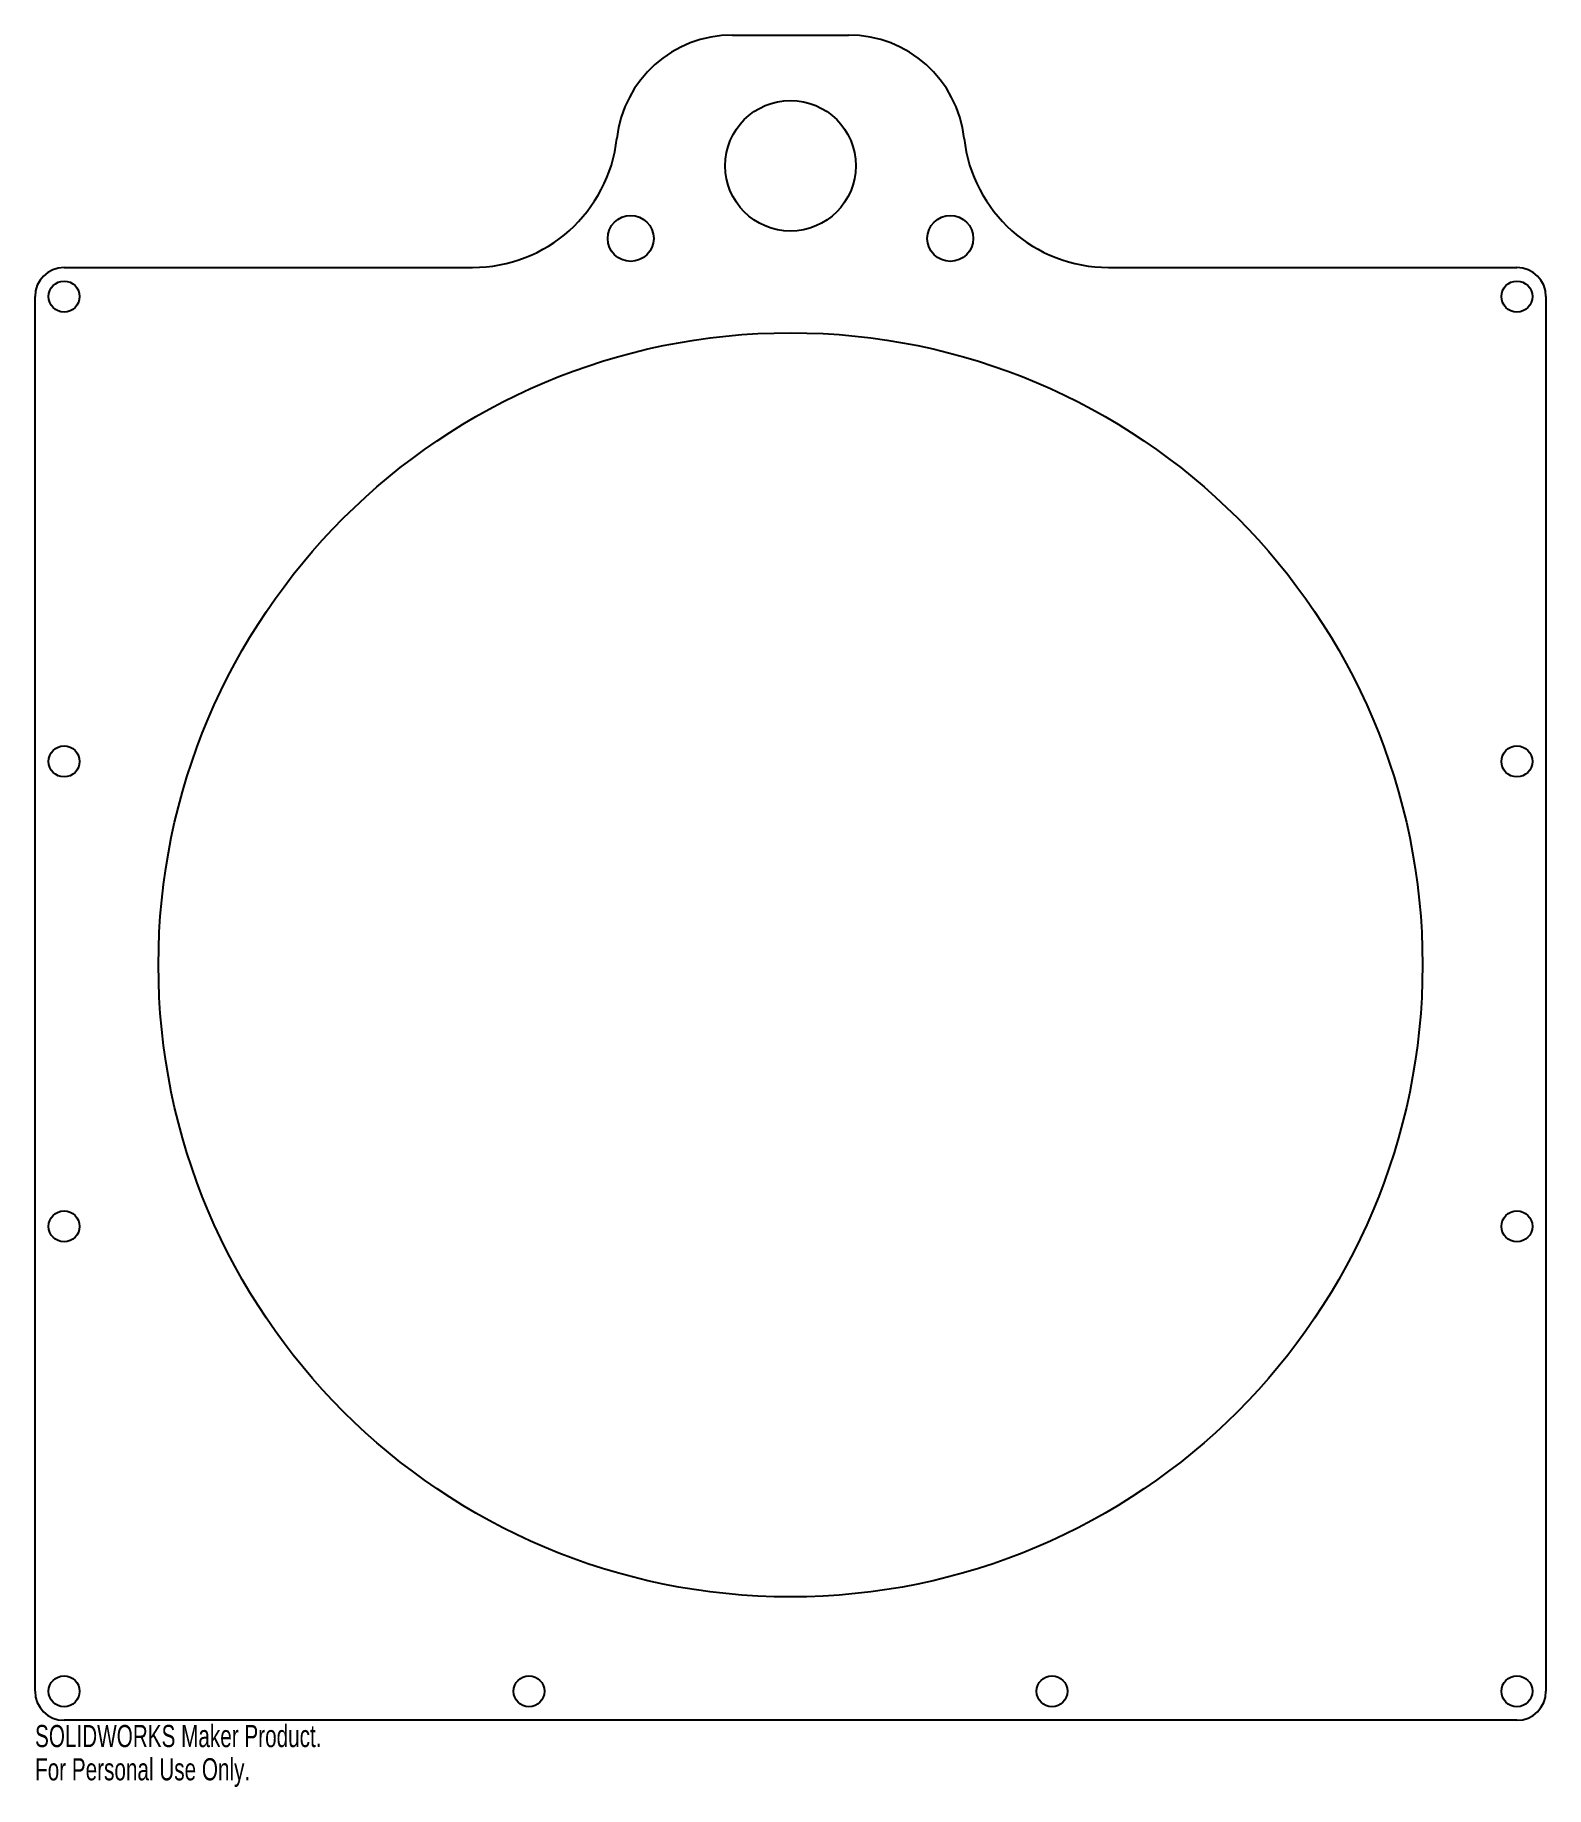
# Model space of a CAD drawing. Header units: inches. Extents: x -6.5 to 6.5, y -7.1 to 8.
import ezdxf

# ---------------------------------------------------------------- set-up
doc = ezdxf.new("R2010")
doc.units = ezdxf.units.IN
doc.header["$MEASUREMENT"] = 0
doc.styles.add('SLDTEXTSTYLE0', font='TXT', dxfattribs={"width": 0.7})

msp = doc.modelspace()

# ---------------------------------------------------------------- linework, layer by layer
at = {"color": 7, "linetype": 'Continuous', "lineweight": 25}
for p, q in [((-0.5, 8), (0.5, 8)), ((-6.25, 6), (-2.736, 6)), ((2.736, 6), (6.25, 6)), ((-6.5, -6.25), (-6.5, 5.75)), ((6.5, 5.75), (6.5, -6.25)), ((6.25, -6.5), (-6.25, -6.5))]:
    msp.add_line(p, q, dxfattribs=at)
for centre, radius in [((0, 6.875), 0.562), ((-1.375, 6.25), 0.198), ((1.375, 6.25), 0.198), ((-6.25, 5.75), 0.133), ((6.25, 5.75), 0.133), ((0, 0), 5.438), ((-6.25, 1.75), 0.133), ((6.25, 1.75), 0.133), ((-6.25, -2.25), 0.133), ((6.25, -2.25), 0.133), ((-6.25, -6.25), 0.133), ((-2.25, -6.25), 0.133), ((2.25, -6.25), 0.133), ((6.25, -6.25), 0.133)]:
    msp.add_circle(centre, radius, dxfattribs=at)
for centre, radius, start, end in [((-0.5, 7), 1, 90, 173.6206), ((0.5, 7), 1, 6.3794, 90), ((-2.736, 7.25), 1.25, 270, 353.6206), ((2.736, 7.25), 1.25, 186.3794, 270), ((-6.25, 5.75), 0.25, 90, 180), ((6.25, 5.75), 0.25, 0, 90), ((-6.25, -6.25), 0.25, 180, 270), ((6.25, -6.25), 0.25, 270, 0)]:
    msp.add_arc(centre, radius, start, end, dxfattribs=at)

# ---------------------------------------------------------------- texts
at = {"color": 7, "linetype": 'Continuous', "char_height": 0.1903, "attachment_point": 1, "style": 'SLDTEXTSTYLE0'}
for s, insert in [('SOLIDWORKS Maker Product.', (-6.5, -6.54)), ('For Personal Use Only.', (-6.5, -6.826))]:
    msp.add_mtext(s, dxfattribs=dict(at, insert=insert))

doc.saveas('drawing.dxf')
